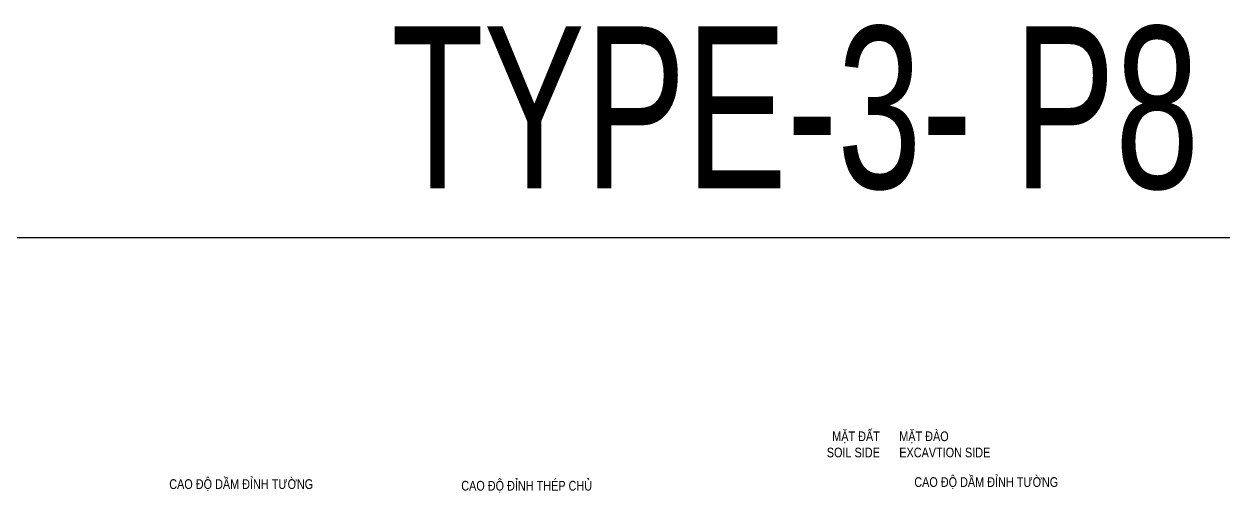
# Model space of a CAD drawing. Header units: millimetres. Extents: x 2746337 to 7547699, y -363432 to 15720.
# Drawn here: x 3176857 to 3213907, y -95997 to -81522 of the extents above; entities that cross this region are included whole.
import ezdxf
from ezdxf.enums import TextEntityAlignment as Align

# ---------------------------------------------------------------- set-up
doc = ezdxf.new("R2010")
doc.units = ezdxf.units.MM
doc.header["$LTSCALE"] = 1200
for name, color, linetype, lineweight in [('030_Label', 4, 'Continuous', 5), ('LEADER', 8, 'Continuous', 9), ('TEXTVN', 2, 'Continuous', 20)]:
    doc.layers.add(name, color=color, linetype=linetype, lineweight=lineweight)
doc.styles.add('DB_Arial', font='arial.ttf', dxfattribs={"width": 0.8})
doc.styles.add('VNROMANS', font='VHAVAN.TTF', dxfattribs={"width": 0.8})

msp = doc.modelspace()

# ---------------------------------------------------------------- linework, layer by layer
msp.add_lwpolyline([(3156375.6, -88114), (3249892.9, -88114), (3249892.9, -165266.4), (3156375.6, -165266.4)], close=True)
at = {"layer": 'LEADER', "lineweight": 20}
for points in [[(3200803.4, -95096.7, 0, 150, 0), (3201303.4, -95096.7, 0, 0, 0), (3203303.4, -95096.7, 0, 0, 0)], [(3206403.4, -95096.7, 0, 150, 0), (3205903.4, -95096.7, 0, 0, 0), (3203903.4, -95096.7, 0, 0, 0)]]:
    msp.add_lwpolyline(points, format="xyseb", dxfattribs=at)

# ---------------------------------------------------------------- texts
at = {"layer": '030_Label', "style": 'VNROMANS', "width": 0.7}
msp.add_text('type-3- P8', height=5000, dxfattribs=at).set_placement((3200690.7, -84097), align=Align.MIDDLE_CENTER)
at = {"layer": 'TEXTVN', "style": 'DB_Arial', "width": 0.8}
for s, p in [('MẶT ĐẤT', (3203303.4, -94396.7)), ('SOIL SIDE', (3203303.4, -94896.7))]:
    msp.add_text(s, height=300, dxfattribs=at).set_placement(p, align=Align.RIGHT)
for s, p in [('MẶT ĐÀO', (3203903.4, -94396.7)), ('EXCAVTION SIDE', (3203903.4, -94896.7)), ('CAO ĐỘ DẦM ĐỈNH TƯỜNG', (3181345.8, -95872.4)), ('CAO ĐỘ ĐỈNH THÉP CHỦ', (3190369.1, -95922.4)), ('CAO ĐỘ DẦM ĐỈNH TƯỜNG', (3204367.1, -95809.6))]:
    msp.add_text(s, height=300, dxfattribs=at).set_placement(p)

doc.saveas('drawing.dxf')
